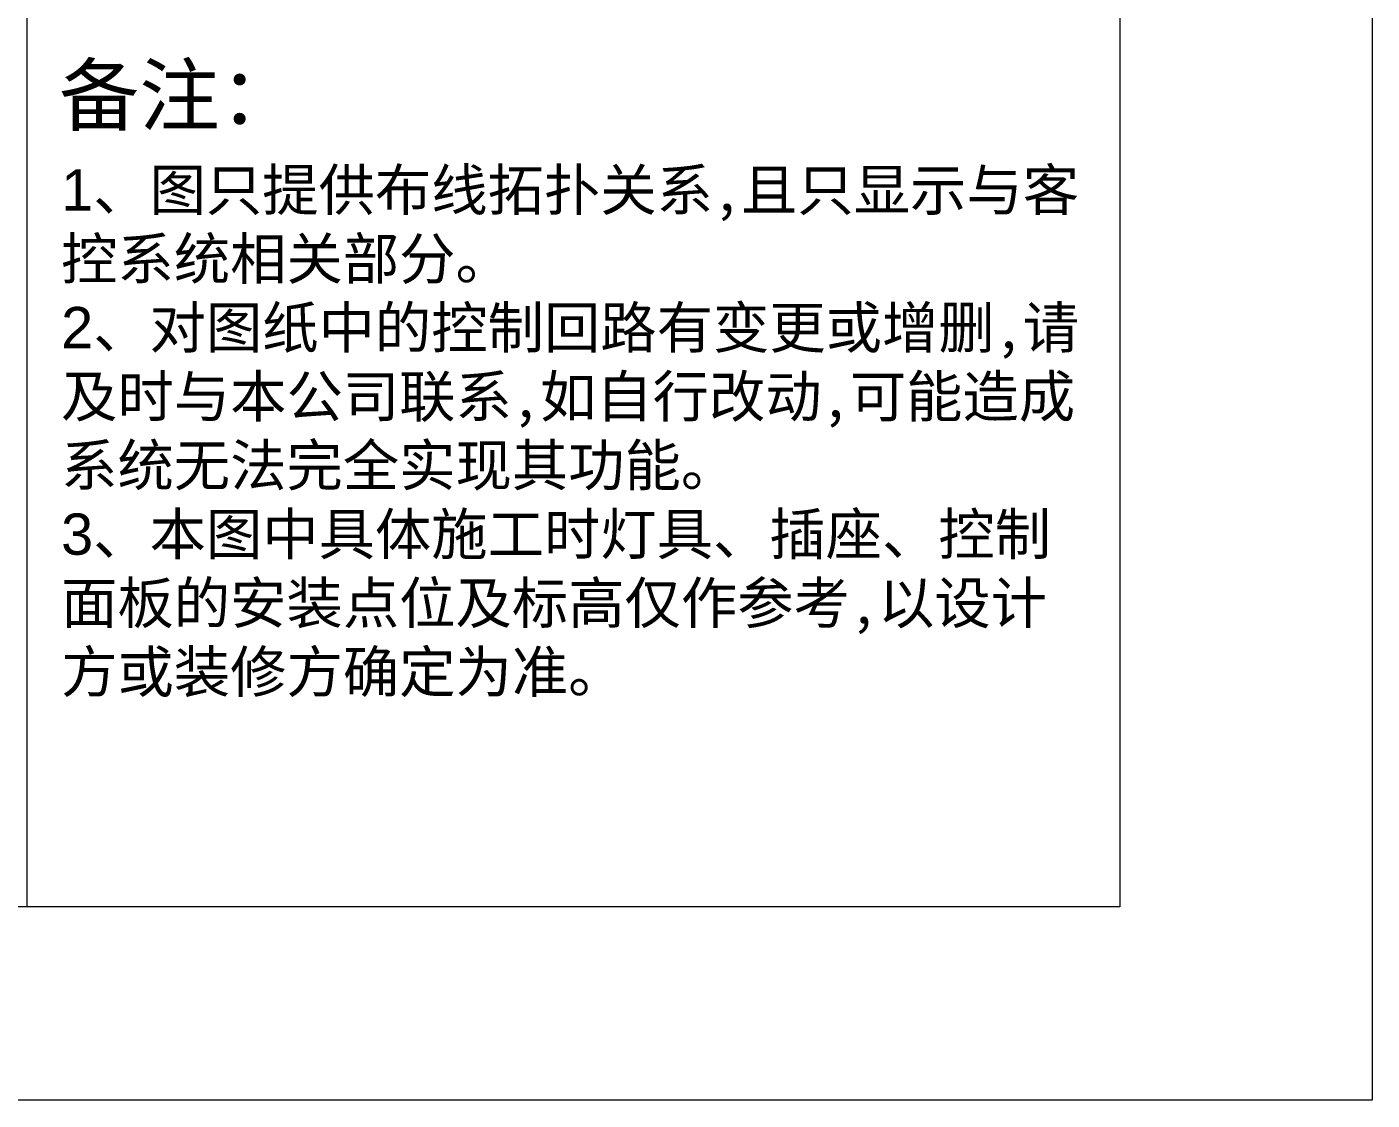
# Model space of a CAD drawing. Header units: millimetres. Extents: x 130143 to 328923, y 19139 to 134795.
# Drawn here: x 159743 to 166143, y 19139 to 24246 of the extents above; entities that cross this region are included whole.
import ezdxf

# ---------------------------------------------------------------- set-up
doc = ezdxf.new("R2010")
doc.units = ezdxf.units.MM
doc.header["$LTSCALE"] = 10
doc.layers.add('邦威智能化', color=7, linetype='Continuous', lineweight=18)
doc.styles.get("Standard").update_dxf_attribs({"font": 'arial.ttf'})

# ---------------------------------------------------------------- blocks, each defined once
blk = doc.blocks.new('图框')
blk.add_line((34698.4, 589.7), (34698.4, -29110.3))
for points in [[(-2301.6, 1739.7), (42698.4, 1739.7), (42698.4, -30260.3), (-2301.6, -30260.3)], [(-801.6, 589.7), (41198.4, 589.7), (41198.4, -29110.3), (-801.6, -29110.3)]]:
    blk.add_lwpolyline(points, close=True)
blk.add_text('备注：', height=350).set_placement((34889.6, -24456.5))
at = {"insert": (34901.9, -24722.9), "char_height": 245.653, "attachment_point": 1}
blk.add_mtext_dynamic_manual_height_columns('1{\\fSimSun|b0|i0|c134|p2;、图只提供布线拓扑关系,且只显示与客\\P控系统相关部分。\\P}2{\\fSimSun|b0|i0|c134|p2;、对图纸中的控制回路有变更或增删,请\\P及时与本公司联系,如自行改动,可能造成\\P系统无法完全实现其功能。\\P}3{\\fSimSun|b0|i0|c134|p2;、本图中具体施工时灯具、插座、控制\\P面板的安装点位及标高仅作参考,以设计\\P方或装修方确定为准。}', width=16746.569, gutter_width=1228.3, heights=[0], dxfattribs=at)

msp = doc.modelspace()

# ---------------------------------------------------------------- block references
at = {"layer": '邦威智能化', "xscale": 0.8000000000029104, "yscale": 0.7999999999992724, "zscale": 0.8}
msp.add_blockref('图框', (131984.48399, 43347.2057, 0), dxfattribs=at)

doc.saveas('drawing.dxf')
